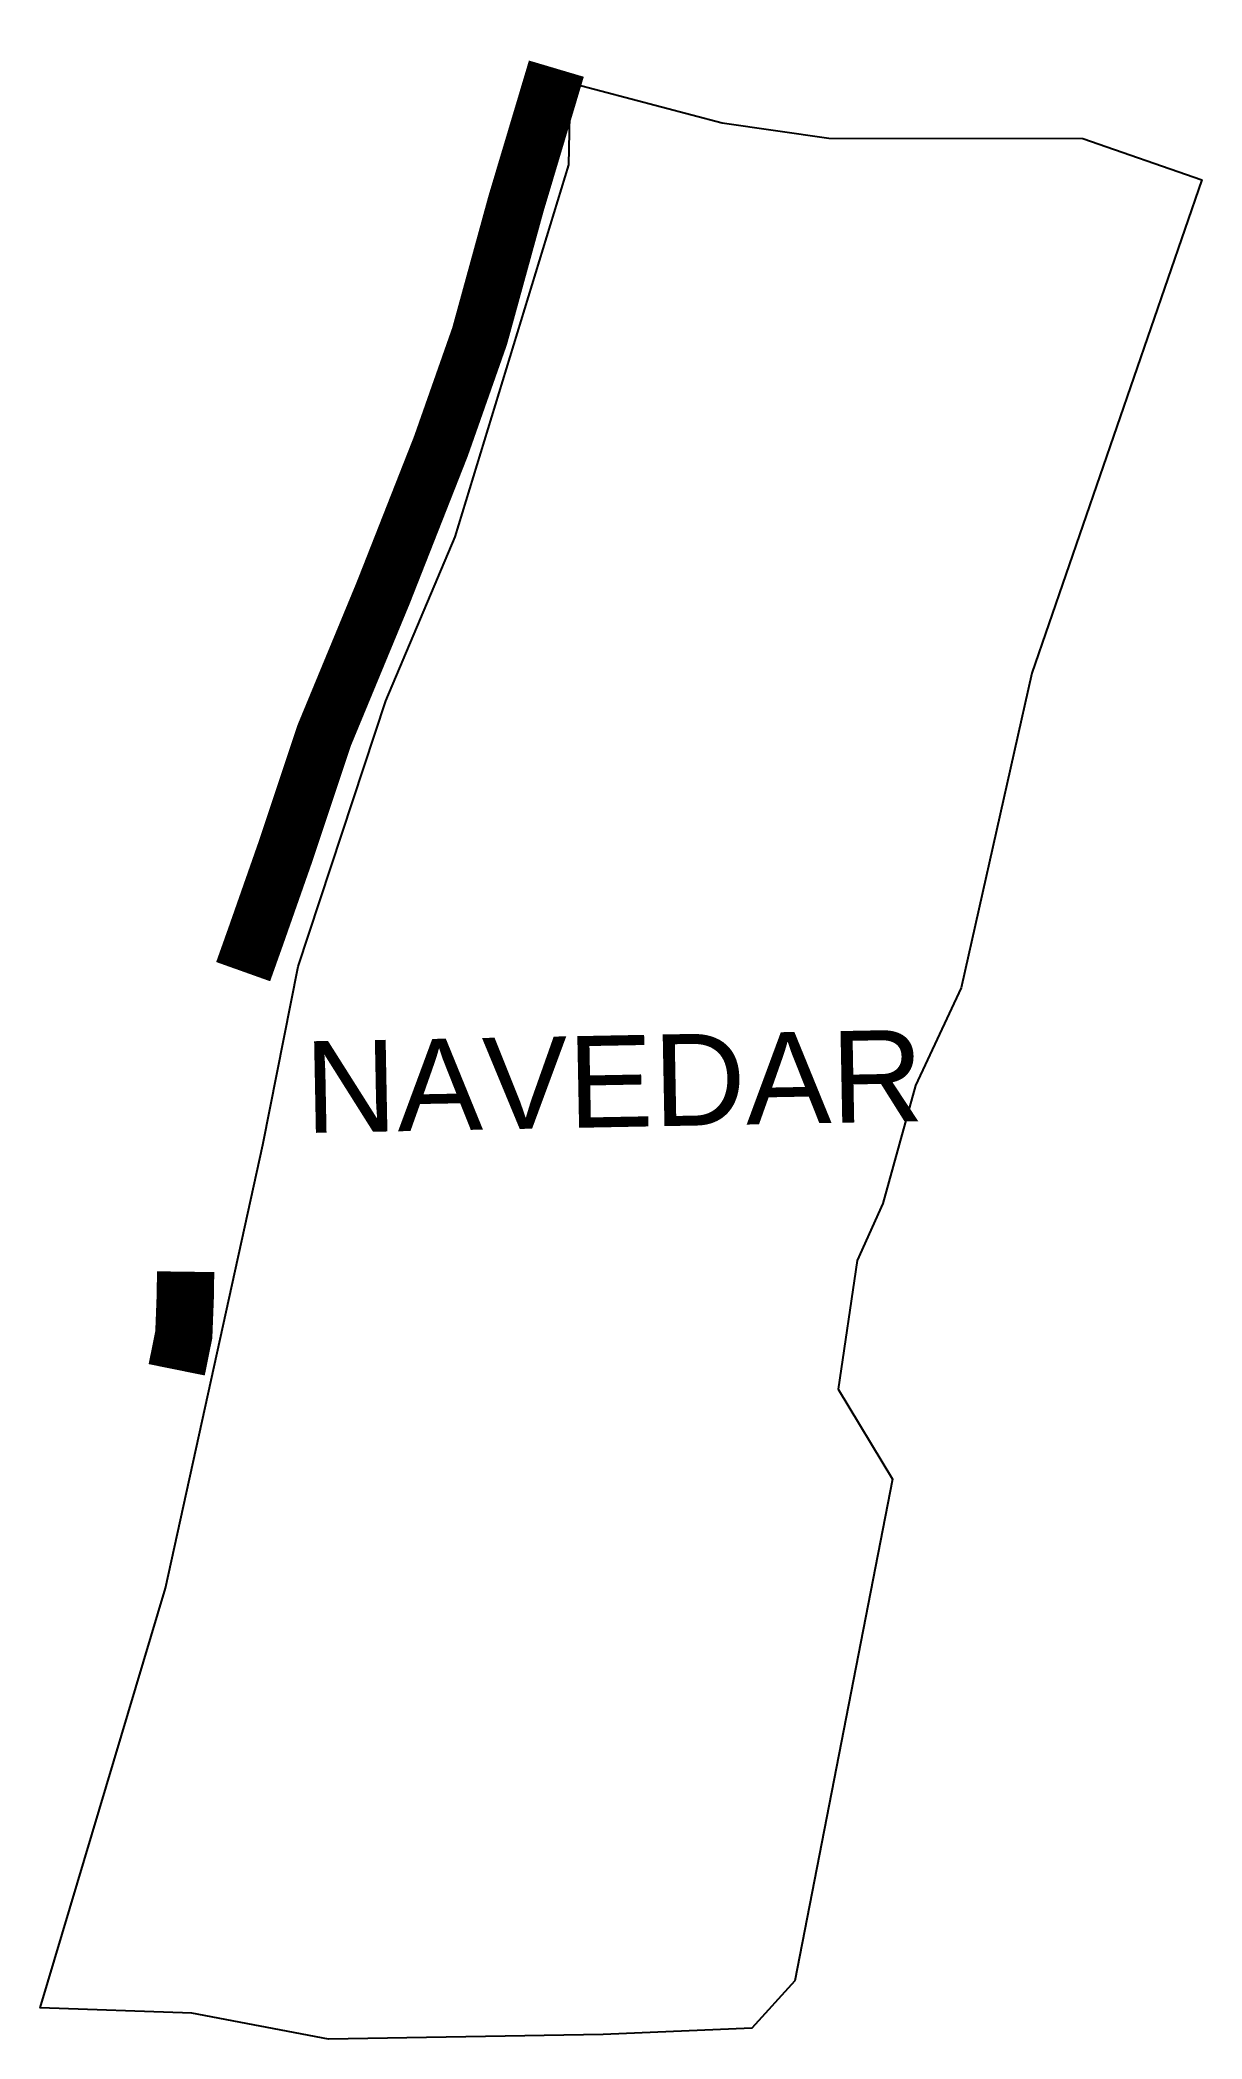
# Model space of a CAD drawing. Header units: metres. Extents: x 274344 to 275359, y 2069436 to 2071180.
import ezdxf

# ---------------------------------------------------------------- set-up
doc = ezdxf.new("R2010")
doc.units = ezdxf.units.M
for name, color, linetype in [('UNPROTECTED', 130, 'Continuous'), ('village', 3, 'Continuous'), ('VILLAGE NAME', 250, 'Continuous')]:
    doc.layers.add(name, color=color, linetype=linetype)
doc.styles.get("Standard").update_dxf_attribs({"font": 'simplex.shx'})

msp = doc.modelspace()

# ---------------------------------------------------------------- linework, layer by layer
at = {"layer": 'UNPROTECTED', "flags": 128}
msp.add_lwpolyline([(274795, 2071155.2, 50, 50, 0), (274792.3, 2071146.1, 50, 50, 0), (274759.9, 2071037.8, 50, 50, 0), (274728, 2070921.7, 50, 50, 0), (274694.2, 2070825.6, 50, 50, 0), (274643.7, 2070697.3, 50, 50, 0), (274592.2, 2070572.9, 50, 50, 0), (274558.1, 2070470.6, 50, 50, 0), (274532.3, 2070397.1, 50, 50, 0), (274521.6, 2070367.1, 0, 0, 0)], format="xyseb", dxfattribs=at)
at = {"layer": 'UNPROTECTED', "const_width": 50, "flags": 128}
msp.add_lwpolyline([(274471.4, 2070105.2), (274471.1, 2070083.7), (274469.8, 2070050.2), (274463.6, 2070019.6)], dxfattribs=at)
at = {"layer": 'village', "flags": 128}
msp.add_lwpolyline([(274939.6, 2071107.9), (275032.9, 2071094.6)], dxfattribs=at)
at = {"layer": 'village', "color": 3, "true_color": 0x00ff00}
for points in [[(274453.7, 2069829.1, 0), (274538.7, 2070215.8, 0), (274569.5, 2070371.6, 0), (274646.2, 2070603.3, 0), (274706.6, 2070746.5, 0), (274806, 2071071.2, 0), (274807.4, 2071142.9, 0), (274939.6, 2071107.9, 0)], [(275032.9, 2071094.6, 0), (275254.5, 2071094.2, 0), (275358.5, 2071058.1, 0), (275210.1, 2070627.5, 0), (275148.3, 2070353.1, 0), (275108.6, 2070267.8, 0), (275079.9, 2070164.8, 0), (275057.4, 2070115.1, 0), (275040.9, 2070002.7, 0), (275088.3, 2069924.2, 0), (275003, 2069486.2, 0), (274965.6, 2069444.9, 0), (274835.8, 2069439.4, 0), (274596, 2069435.5, 0), (274476.8, 2069458.1, 0), (274344.3, 2069462.6, 0), (274453.7, 2069829.1, 0)]]:
    msp.add_polyline3d(points, dxfattribs=at)

# ---------------------------------------------------------------- texts
at = {"layer": 'VILLAGE NAME', "insert": (274574.4, 2070306.2), "char_height": 80, "attachment_point": 1, "rotation": 1.1028}
msp.add_mtext_dynamic_manual_height_columns('{\\fArial|b0|i0|c0|p34;NAVEDAR}', width=726.929, gutter_width=543.7, heights=[0], dxfattribs=at)

doc.saveas('drawing.dxf')
